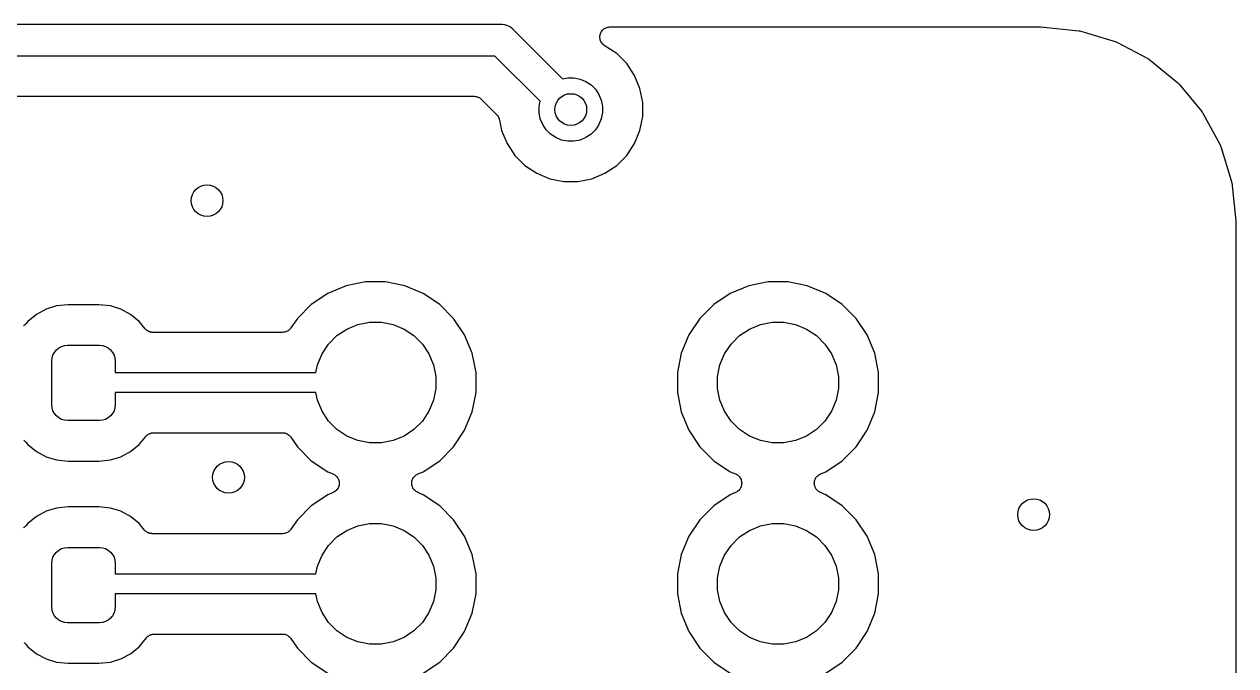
# Model space of a CAD drawing. Extents: x 103 to 213, y -152 to -90.
# Drawn here: x 197.65 to 212.94, y -98.42 to -90.32 of the extents above; entities that cross this region are included whole.
import ezdxf

# ---------------------------------------------------------------- set-up
doc = ezdxf.new("R2010")
doc.units = 0
doc.layers.add('BLACK', color=7, linetype='CONTINUOUS')

msp = doc.modelspace()

# ---------------------------------------------------------------- linework, layer by layer
at = {"layer": 'BLACK', "linetype": 'CONTINUOUS'}
for p, q in [((168.122, -90.325), (203.665, -90.325)), ((203.665, -90.325), (203.675, -90.324)), ((203.675, -90.324), (203.685, -90.325)), ((203.685, -90.325), (203.685, -90.325)), ((203.685, -90.325), (203.714, -90.3279)), ((203.714, -90.3279), (203.752, -90.3393)), ((203.752, -90.3393), (203.787, -90.3579)), ((203.787, -90.3579), (203.817, -90.3829)), ((205.007, -90.364), (205.019, -90.3604)), ((205.019, -90.3604), (205.031, -90.3592)), ((205.019, -90.3604), (205.019, -90.3604)), ((205.019, -90.3604), (205.019, -90.3604)), ((205.031, -90.3592), (205.044, -90.358)), ((205.044, -90.358), (210.466, -90.358)), ((210.466, -90.358), (210.468, -90.358)), ((210.468, -90.358), (210.474, -90.3586)), ((210.474, -90.3586), (210.479, -90.3586)), ((210.479, -90.3586), (210.961, -90.4059)), ((203.817, -90.3829), (203.823, -90.3905)), ((203.823, -90.3905), (204.446, -91.0129)), ((204.917, -90.4838), (204.918, -90.4718)), ((204.917, -90.4839), (204.917, -90.4838)), ((204.917, -90.4841), (204.917, -90.4839)), ((204.918, -90.4963), (204.917, -90.4841)), ((204.918, -90.4718), (204.919, -90.4595)), ((204.919, -90.5085), (204.918, -90.4963)), ((204.919, -90.4591), (204.923, -90.4477)), ((204.919, -90.4593), (204.919, -90.4591)), ((204.919, -90.4595), (204.919, -90.4593)), ((204.919, -90.5086), (204.919, -90.5085)), ((204.919, -90.5088), (204.919, -90.5086)), ((204.922, -90.5205), (204.919, -90.5088)), ((204.923, -90.4477), (204.926, -90.4358)), ((204.926, -90.4358), (204.927, -90.4356)), ((204.927, -90.4355), (204.932, -90.4249)), ((204.927, -90.4356), (204.927, -90.4355)), ((204.932, -90.4249), (204.938, -90.414)), ((204.938, -90.4137), (204.946, -90.4044)), ((204.938, -90.4139), (204.938, -90.4137)), ((204.938, -90.414), (204.938, -90.4139)), ((204.946, -90.4044), (204.954, -90.3949)), ((204.954, -90.3947), (204.964, -90.3871)), ((204.954, -90.3948), (204.954, -90.3947)), ((204.954, -90.3949), (204.954, -90.3948)), ((204.964, -90.3871), (204.973, -90.3792)), ((204.973, -90.3791), (204.974, -90.379)), ((204.973, -90.3792), (204.973, -90.3791)), ((204.974, -90.379), (204.984, -90.3734)), ((204.984, -90.3734), (204.995, -90.3676)), ((204.995, -90.3675), (205.007, -90.364)), ((204.995, -90.3676), (204.995, -90.3675)), ((204.995, -90.3675), (204.995, -90.3675)), ((210.961, -90.4059), (210.963, -90.4061)), ((210.963, -90.4061), (210.974, -90.4085)), ((210.974, -90.4085), (210.986, -90.4107)), ((210.986, -90.4107), (211.418, -90.5411)), ((204.926, -90.5323), (204.922, -90.5205)), ((204.926, -90.5324), (204.926, -90.5323)), ((204.926, -90.5326), (204.926, -90.5324)), ((204.931, -90.5435), (204.926, -90.5326)), ((204.937, -90.5543), (204.931, -90.5435)), ((204.937, -90.5544), (204.937, -90.5543)), ((204.937, -90.5545), (204.937, -90.5544)), ((204.945, -90.5639), (204.937, -90.5545)), ((204.953, -90.5736), (204.945, -90.5639)), ((204.953, -90.5737), (204.953, -90.5736)), ((204.953, -90.5739), (204.953, -90.5737)), ((204.962, -90.5815), (204.953, -90.5739)), ((204.972, -90.5896), (204.962, -90.5815)), ((204.972, -90.5898), (204.972, -90.5896)), ((204.973, -90.5906), (204.972, -90.5898)), ((204.972, -90.5898), (204.972, -90.5898)), ((204.972, -90.5898), (204.972, -90.5898)), ((205.129, -90.6947), (204.973, -90.5906)), ((211.418, -90.5411), (211.419, -90.5417)), ((211.419, -90.5417), (211.43, -90.5462)), ((211.43, -90.5462), (211.441, -90.5506)), ((211.441, -90.5506), (211.839, -90.7624)), ((203.592, -90.725), (168.595, -90.725)), ((204.163, -91.2957), (203.592, -90.725)), ((205.255, -90.8212), (205.129, -90.6947)), ((205.355, -90.9699), (205.255, -90.8212)), ((211.839, -90.7624), (211.84, -90.7632)), ((211.84, -90.7632), (211.85, -90.7697)), ((211.85, -90.7697), (211.86, -90.7761)), ((211.86, -90.7761), (212.209, -91.0613)), ((205.423, -91.1351), (205.355, -90.9699)), ((204.446, -91.0129), (204.511, -91)), ((204.511, -91), (204.589, -91)), ((204.589, -91), (204.667, -91.0154)), ((204.667, -91.0154), (204.739, -91.0455)), ((204.739, -91.0455), (204.805, -91.0893)), ((204.805, -91.0893), (204.861, -91.145)), ((212.209, -91.0613), (212.211, -91.0624)), ((212.211, -91.0624), (212.219, -91.0706)), ((212.219, -91.0706), (212.227, -91.0787)), ((212.227, -91.0787), (212.514, -91.4263)), ((172.934, -91.233), (203.329, -91.233)), ((203.329, -91.233), (203.33, -91.233)), ((203.33, -91.233), (203.33, -91.233)), ((203.33, -91.233), (203.33, -91.233)), ((203.33, -91.233), (203.331, -91.233)), ((203.331, -91.233), (203.343, -91.2343)), ((203.343, -91.2343), (203.354, -91.2355)), ((203.354, -91.2355), (203.355, -91.2357)), ((203.355, -91.2357), (203.356, -91.2358)), ((203.356, -91.2358), (203.367, -91.2393)), ((203.367, -91.2393), (203.378, -91.2428)), ((203.378, -91.2428), (203.379, -91.2431)), ((203.379, -91.2431), (203.379, -91.2433)), ((203.379, -91.2433), (203.389, -91.2489)), ((203.389, -91.2489), (203.4, -91.2545)), ((203.4, -91.2545), (203.4, -91.2549)), ((203.4, -91.2549), (203.401, -91.2552)), ((203.401, -91.2552), (203.41, -91.2627)), ((203.41, -91.2627), (203.419, -91.2702)), ((203.419, -91.2702), (203.616, -91.467)), ((204.861, -91.145), (204.904, -91.2105)), ((204.904, -91.2105), (204.935, -91.2833)), ((205.458, -91.3106), (205.423, -91.1351)), ((204.15, -91.3606), (204.163, -91.2957)), ((204.15, -91.4394), (204.15, -91.3606)), ((204.935, -91.2833), (204.95, -91.3606)), ((204.95, -91.3606), (204.95, -91.4394)), ((205.458, -91.4894), (205.458, -91.3106)), ((212.514, -91.4263), (212.515, -91.4277)), ((212.515, -91.4277), (212.522, -91.4374)), ((203.616, -91.467), (203.616, -91.4672)), ((203.616, -91.4672), (203.616, -91.4672)), ((203.616, -91.4672), (203.616, -91.4672)), ((203.616, -91.4672), (203.617, -91.4682)), ((203.617, -91.4682), (203.624, -91.4774)), ((203.624, -91.4774), (203.632, -91.4864)), ((203.632, -91.4864), (203.632, -91.487)), ((203.632, -91.487), (203.632, -91.4876)), ((203.632, -91.4876), (203.638, -91.498)), ((203.638, -91.498), (203.643, -91.5083)), ((203.643, -91.5083), (203.643, -91.509)), ((203.643, -91.509), (203.644, -91.5096)), ((203.644, -91.5096), (203.647, -91.5208)), ((203.647, -91.5208), (203.65, -91.532)), ((203.65, -91.532), (203.677, -91.6649)), ((204.165, -91.5167), (204.15, -91.4394)), ((204.196, -91.5895), (204.165, -91.5167)), ((204.935, -91.5167), (204.904, -91.5895)), ((204.95, -91.4394), (204.935, -91.5167)), ((205.423, -91.6649), (205.458, -91.4894)), ((212.522, -91.4374), (212.528, -91.4469)), ((212.528, -91.4469), (212.743, -91.8438)), ((203.677, -91.6649), (203.745, -91.8301)), ((204.239, -91.655), (204.196, -91.5895)), ((204.295, -91.7107), (204.239, -91.655)), ((204.361, -91.7545), (204.295, -91.7107)), ((204.805, -91.7107), (204.739, -91.7545)), ((204.861, -91.655), (204.805, -91.7107)), ((204.904, -91.5895), (204.861, -91.655)), ((205.355, -91.8301), (205.423, -91.6649)), ((203.745, -91.8301), (203.845, -91.9788)), ((204.433, -91.7846), (204.361, -91.7545)), ((204.511, -91.8), (204.433, -91.7846)), ((204.589, -91.8), (204.511, -91.8)), ((204.667, -91.7846), (204.589, -91.8)), ((204.739, -91.7545), (204.667, -91.7846)), ((205.255, -91.9788), (205.355, -91.8301)), ((212.743, -91.8438), (212.744, -91.8453)), ((212.744, -91.8453), (212.748, -91.8561)), ((212.748, -91.8561), (212.752, -91.8666)), ((212.752, -91.8666), (212.886, -92.2976)), ((203.845, -91.9788), (203.971, -92.1053)), ((205.129, -92.1053), (205.255, -91.9788)), ((203.971, -92.1053), (204.12, -92.2047)), ((204.98, -92.2047), (205.129, -92.1053)), ((204.12, -92.2047), (204.285, -92.2731)), ((204.285, -92.2731), (204.461, -92.308)), ((204.461, -92.308), (204.639, -92.308)), ((204.639, -92.308), (204.815, -92.2731)), ((204.815, -92.2731), (204.98, -92.2047)), ((212.886, -92.2976), (212.886, -92.2993)), ((212.886, -92.2993), (212.888, -92.3107)), ((212.888, -92.3107), (212.891, -92.3219)), ((212.891, -92.3219), (212.941, -92.8024)), ((212.941, -92.8024), (212.941, -92.8041)), ((212.941, -92.8041), (212.941, -92.8099)), ((212.941, -92.8099), (212.942, -92.8157)), ((212.942, -92.8157), (212.942, -149.966)), ((201.483, -93.7195), (201.275, -93.8585)), ((201.715, -93.6238), (201.483, -93.7195)), ((201.96, -93.575), (201.715, -93.6238)), ((202.21, -93.575), (201.96, -93.575)), ((202.455, -93.6238), (202.21, -93.575)), ((202.687, -93.7195), (202.455, -93.6238)), ((202.895, -93.8585), (202.687, -93.7195)), ((206.563, -93.7195), (206.355, -93.8585)), ((206.795, -93.6238), (206.563, -93.7195)), ((207.04, -93.575), (206.795, -93.6238)), ((207.29, -93.575), (207.04, -93.575)), ((207.535, -93.6238), (207.29, -93.575)), ((207.767, -93.7195), (207.535, -93.6238)), ((207.975, -93.8585), (207.767, -93.7195)), ((198.061, -93.8782), (197.928, -93.9186)), ((198.206, -93.8639), (198.061, -93.8782)), ((198.594, -93.8639), (198.206, -93.8639)), ((198.739, -93.8782), (198.594, -93.8639)), ((198.872, -93.9186), (198.739, -93.8782)), ((201.275, -93.8585), (201.099, -94.0354)), ((203.071, -94.0354), (202.895, -93.8585)), ((206.355, -93.8585), (206.179, -94.0354)), ((208.151, -94.0354), (207.975, -93.8585)), ((197.805, -93.9843), (197.698, -94.0726)), ((197.928, -93.9186), (197.805, -93.9843)), ((198.995, -93.9843), (198.872, -93.9186)), ((199.102, -94.0726), (198.995, -93.9843)), ((197.654, -94.1211), (197.644, -94.1276)), ((197.655, -94.1208), (197.654, -94.1211)), ((197.663, -94.1122), (197.655, -94.1206)), ((197.655, -94.1206), (197.655, -94.1208)), ((197.672, -94.1038), (197.663, -94.1122)), ((197.673, -94.1032), (197.672, -94.1038)), ((197.698, -94.0726), (197.673, -94.1024)), ((197.673, -94.1024), (197.673, -94.1032)), ((197.673, -94.1032), (197.673, -94.1032)), ((197.673, -94.1032), (197.673, -94.1032)), ((199.179, -94.1656), (199.102, -94.0726)), ((199.183, -94.1695), (199.179, -94.1656)), ((199.186, -94.1739), (199.183, -94.1695)), ((199.191, -94.1783), (199.186, -94.1739)), ((199.196, -94.1831), (199.191, -94.1783)), ((199.201, -94.1862), (199.196, -94.1831)), ((199.205, -94.1898), (199.201, -94.1862)), ((200.992, -94.1833), (200.983, -94.1908)), ((201.001, -94.176), (200.992, -94.1833)), ((201.002, -94.1755), (201.001, -94.176)), ((201.01, -94.1661), (201.002, -94.1751)), ((201.002, -94.1751), (201.002, -94.1755)), ((201.017, -94.157), (201.01, -94.1661)), ((201.018, -94.156), (201.017, -94.157)), ((201.099, -94.0354), (201.018, -94.1556)), ((201.018, -94.1556), (201.018, -94.156)), ((201.018, -94.156), (201.018, -94.156)), ((201.018, -94.156), (201.018, -94.156)), ((201.599, -94.2531), (201.724, -94.1697)), ((201.724, -94.1697), (201.863, -94.1123)), ((201.863, -94.1123), (202.01, -94.083)), ((202.01, -94.083), (202.16, -94.083)), ((202.16, -94.083), (202.307, -94.1123)), ((202.307, -94.1123), (202.446, -94.1697)), ((202.446, -94.1697), (202.571, -94.2531)), ((203.21, -94.2434), (203.071, -94.0354)), ((206.179, -94.0354), (206.04, -94.2434)), ((206.679, -94.2531), (206.804, -94.1697)), ((206.804, -94.1697), (206.943, -94.1123)), ((206.943, -94.1123), (207.09, -94.083)), ((207.09, -94.083), (207.24, -94.083)), ((207.24, -94.083), (207.387, -94.1123)), ((207.387, -94.1123), (207.526, -94.1697)), ((207.526, -94.1697), (207.651, -94.2531)), ((208.29, -94.2434), (208.151, -94.0354)), ((199.211, -94.1931), (199.205, -94.1898)), ((199.217, -94.1969), (199.211, -94.1931)), ((199.222, -94.199), (199.217, -94.1969)), ((199.227, -94.2017), (199.222, -94.199)), ((199.233, -94.2038), (199.227, -94.2017)), ((199.24, -94.2064), (199.233, -94.2038)), ((199.245, -94.2075), (199.24, -94.2064)), ((199.25, -94.2092), (199.245, -94.2075)), ((199.257, -94.21), (199.25, -94.2092)), ((199.264, -94.2113), (199.257, -94.21)), ((199.269, -94.2114), (199.264, -94.2113)), ((199.275, -94.212), (199.269, -94.2114)), ((199.277, -94.212), (199.275, -94.212)), ((200.913, -94.212), (199.277, -94.212)), ((200.924, -94.2108), (200.913, -94.212)), ((200.936, -94.2098), (200.924, -94.2108)), ((200.937, -94.2096), (200.936, -94.2098)), ((200.949, -94.2062), (200.937, -94.2096)), ((200.937, -94.2096), (200.937, -94.2096)), ((200.96, -94.2029), (200.949, -94.2062)), ((200.961, -94.2024), (200.96, -94.2026)), ((200.96, -94.2026), (200.96, -94.2029)), ((200.971, -94.1969), (200.961, -94.2024)), ((200.982, -94.1915), (200.971, -94.1969)), ((200.983, -94.1908), (200.982, -94.1911)), ((200.982, -94.1911), (200.982, -94.1915)), ((201.493, -94.3593), (201.599, -94.2531)), ((202.571, -94.2531), (202.677, -94.3593)), ((203.306, -94.4746), (203.21, -94.2434)), ((206.04, -94.2434), (205.944, -94.4746)), ((206.573, -94.3593), (206.679, -94.2531)), ((207.651, -94.2531), (207.757, -94.3593)), ((208.386, -94.4746), (208.29, -94.2434)), ((198.015, -94.4985), (198.034, -94.4639)), ((198.034, -94.4639), (198.059, -94.4336)), ((198.059, -94.4336), (198.089, -94.4087)), ((198.089, -94.4087), (198.123, -94.3902)), ((198.123, -94.3902), (198.161, -94.3788)), ((198.161, -94.3788), (198.2, -94.375)), ((198.2, -94.375), (198.6, -94.375)), ((198.6, -94.375), (198.639, -94.3788)), ((198.639, -94.3788), (198.677, -94.3902)), ((198.677, -94.3902), (198.711, -94.4087)), ((198.711, -94.4087), (198.741, -94.4336)), ((198.741, -94.4336), (198.766, -94.4639)), ((198.766, -94.4639), (198.785, -94.4985)), ((201.352, -94.6227), (201.41, -94.4841)), ((201.41, -94.4841), (201.493, -94.3593)), ((202.677, -94.3593), (202.76, -94.4841)), ((202.76, -94.4841), (202.818, -94.6227)), ((203.355, -94.7199), (203.306, -94.4746)), ((205.944, -94.4746), (205.895, -94.7199)), ((206.432, -94.6227), (206.49, -94.4841)), ((206.49, -94.4841), (206.573, -94.3593)), ((207.757, -94.3593), (207.84, -94.4841)), ((207.84, -94.4841), (207.898, -94.6227)), ((208.435, -94.7199), (208.386, -94.4746)), ((198, -94.575), (198.004, -94.536)), ((198, -95.125), (198, -94.575)), ((198.004, -94.536), (198.015, -94.4985)), ((198.785, -94.4985), (198.796, -94.536)), ((198.796, -94.536), (198.8, -94.575)), ((198.8, -94.575), (198.8, -94.72)), ((201.333, -94.72), (201.352, -94.6227)), ((202.818, -94.6227), (202.847, -94.7699)), ((206.403, -94.7699), (206.432, -94.6227)), ((207.898, -94.6227), (207.927, -94.7699)), ((198.8, -94.72), (201.333, -94.72)), ((202.847, -94.7699), (202.847, -94.92)), ((203.355, -94.9701), (203.355, -94.7199)), ((205.895, -94.7199), (205.895, -94.9701)), ((206.403, -94.92), (206.403, -94.7699)), ((207.927, -94.7699), (207.927, -94.92)), ((208.435, -94.9701), (208.435, -94.7199)), ((202.847, -94.92), (202.818, -95.0673)), ((206.432, -95.0673), (206.403, -94.92)), ((207.927, -94.92), (207.898, -95.0673)), ((201.333, -94.97), (198.8, -94.97)), ((198.8, -94.97), (198.8, -95.125)), ((201.352, -95.0673), (201.333, -94.97)), ((201.41, -95.2059), (201.352, -95.0673)), ((202.818, -95.0673), (202.76, -95.2059)), ((203.306, -95.2154), (203.355, -94.9701)), ((205.895, -94.9701), (205.944, -95.2154)), ((206.49, -95.2059), (206.432, -95.0673)), ((207.898, -95.0673), (207.84, -95.2059)), ((208.386, -95.2154), (208.435, -94.9701)), ((198.004, -95.164), (198, -95.125)), ((198.015, -95.2015), (198.004, -95.164)), ((198.034, -95.2361), (198.015, -95.2015)), ((198.059, -95.2664), (198.034, -95.2361)), ((198.766, -95.2361), (198.741, -95.2664)), ((198.785, -95.2015), (198.766, -95.2361)), ((198.796, -95.164), (198.785, -95.2015)), ((198.8, -95.125), (198.796, -95.164)), ((201.493, -95.3307), (201.41, -95.2059)), ((202.76, -95.2059), (202.677, -95.3307)), ((203.21, -95.4466), (203.306, -95.2154)), ((205.944, -95.2154), (206.04, -95.4466)), ((206.573, -95.3307), (206.49, -95.2059)), ((207.84, -95.2059), (207.757, -95.3307)), ((208.29, -95.4466), (208.386, -95.2154)), ((198.089, -95.2913), (198.059, -95.2664)), ((198.123, -95.3098), (198.089, -95.2913)), ((198.161, -95.3212), (198.123, -95.3098)), ((198.2, -95.325), (198.161, -95.3212)), ((198.6, -95.325), (198.2, -95.325)), ((198.639, -95.3212), (198.6, -95.325)), ((198.677, -95.3098), (198.639, -95.3212)), ((198.711, -95.2913), (198.677, -95.3098)), ((198.741, -95.2664), (198.711, -95.2913)), ((201.599, -95.4369), (201.493, -95.3307)), ((202.677, -95.3307), (202.571, -95.4369)), ((206.679, -95.4369), (206.573, -95.3307)), ((207.757, -95.3307), (207.651, -95.4369)), ((199.102, -95.6274), (199.187, -95.5244)), ((199.187, -95.5244), (199.188, -95.5231)), ((199.188, -95.5231), (199.192, -95.5192)), ((199.192, -95.5192), (199.196, -95.5149)), ((199.196, -95.5149), (199.201, -95.5106)), ((199.201, -95.5106), (199.206, -95.5058)), ((199.206, -95.5058), (199.21, -95.5027)), ((199.21, -95.5027), (199.215, -95.4992)), ((199.215, -95.4992), (199.221, -95.496)), ((199.221, -95.496), (199.227, -95.4923)), ((199.227, -95.4923), (199.232, -95.4902)), ((199.232, -95.4902), (199.237, -95.4876)), ((199.237, -95.4876), (199.243, -95.4856)), ((199.243, -95.4856), (199.25, -95.4831)), ((199.25, -95.4831), (199.255, -95.482)), ((199.255, -95.482), (199.26, -95.4804)), ((199.26, -95.4804), (199.267, -95.4797)), ((199.267, -95.4797), (199.274, -95.4785)), ((199.274, -95.4785), (199.279, -95.4785)), ((199.279, -95.4785), (199.285, -95.478)), ((199.285, -95.478), (200.913, -95.478)), ((200.913, -95.478), (200.913, -95.478)), ((200.913, -95.478), (200.913, -95.478)), ((200.913, -95.478), (200.913, -95.478)), ((200.913, -95.478), (200.914, -95.478)), ((200.914, -95.478), (200.926, -95.4793)), ((200.926, -95.4793), (200.938, -95.4805)), ((200.938, -95.4805), (200.938, -95.4807)), ((200.938, -95.4807), (200.939, -95.4808)), ((200.939, -95.4808), (200.95, -95.4843)), ((200.95, -95.4843), (200.962, -95.4878)), ((200.962, -95.4878), (200.962, -95.4881)), ((200.962, -95.4881), (200.963, -95.4883)), ((200.963, -95.4883), (200.973, -95.494)), ((200.973, -95.494), (200.983, -95.4995)), ((200.983, -95.4995), (200.984, -95.4999)), ((200.984, -95.4999), (200.984, -95.5002)), ((200.984, -95.5002), (200.993, -95.5078)), ((200.993, -95.5078), (201.003, -95.5153)), ((201.003, -95.5153), (201.003, -95.5157)), ((201.003, -95.5157), (201.003, -95.5161)), ((201.003, -95.5161), (201.011, -95.5253)), ((201.011, -95.5253), (201.018, -95.5344)), ((201.018, -95.5344), (201.099, -95.6546)), ((201.724, -95.5203), (201.599, -95.4369)), ((201.863, -95.5777), (201.724, -95.5203)), ((202.446, -95.5203), (202.307, -95.5777)), ((202.571, -95.4369), (202.446, -95.5203)), ((203.071, -95.6546), (203.21, -95.4466)), ((206.04, -95.4466), (206.179, -95.6546)), ((206.804, -95.5203), (206.679, -95.4369)), ((206.943, -95.5777), (206.804, -95.5203)), ((207.526, -95.5203), (207.387, -95.5777)), ((207.651, -95.4369), (207.526, -95.5203)), ((208.151, -95.6546), (208.29, -95.4466)), ((197.646, -95.5734), (197.656, -95.58)), ((197.656, -95.58), (197.656, -95.5803)), ((197.656, -95.5803), (197.656, -95.5805)), ((197.656, -95.5805), (197.665, -95.5891)), ((197.665, -95.5891), (197.673, -95.5976)), ((197.673, -95.5976), (197.698, -95.6274)), ((197.698, -95.6274), (197.805, -95.7157)), ((198.995, -95.7157), (199.102, -95.6274)), ((201.099, -95.6546), (201.275, -95.8315)), ((202.01, -95.607), (201.863, -95.5777)), ((202.16, -95.607), (202.01, -95.607)), ((202.307, -95.5777), (202.16, -95.607)), ((202.895, -95.8315), (203.071, -95.6546)), ((206.179, -95.6546), (206.355, -95.8315)), ((207.09, -95.607), (206.943, -95.5777)), ((207.24, -95.607), (207.09, -95.607)), ((207.387, -95.5777), (207.24, -95.607)), ((207.975, -95.8315), (208.151, -95.6546)), ((197.805, -95.7157), (197.928, -95.7814)), ((197.928, -95.7814), (198.061, -95.8218)), ((198.061, -95.8218), (198.206, -95.8361)), ((198.206, -95.8361), (198.594, -95.8361)), ((198.594, -95.8361), (198.739, -95.8218)), ((198.739, -95.8218), (198.872, -95.7814)), ((198.872, -95.7814), (198.995, -95.7157)), ((201.275, -95.8315), (201.483, -95.9705)), ((202.687, -95.9705), (202.895, -95.8315)), ((206.355, -95.8315), (206.563, -95.9705)), ((207.767, -95.9705), (207.975, -95.8315)), ((201.483, -95.9705), (201.549, -95.9977)), ((201.549, -95.9977), (201.55, -95.9982)), ((201.55, -95.9982), (201.55, -95.9982)), ((201.55, -95.9982), (201.55, -95.9982)), ((201.55, -95.9982), (201.551, -95.9984)), ((201.551, -95.9984), (201.562, -96.0043)), ((201.562, -96.0043), (201.572, -96.0101)), ((201.572, -96.0101), (201.572, -96.0102)), ((201.572, -96.0102), (201.572, -96.0103)), ((201.572, -96.0103), (201.582, -96.0181)), ((201.582, -96.0181), (201.591, -96.026)), ((202.58, -96.0247), (202.59, -96.0171)), ((202.59, -96.0171), (202.599, -96.0093)), ((202.599, -96.0091), (202.61, -96.0034)), ((202.599, -96.0092), (202.599, -96.0091)), ((202.599, -96.0093), (202.599, -96.0092)), ((202.61, -96.0034), (202.621, -95.9977)), ((202.621, -95.9977), (202.687, -95.9705)), ((206.563, -95.9705), (206.629, -95.9977)), ((206.629, -95.9977), (206.63, -95.9982)), ((206.63, -95.9982), (206.63, -95.9982)), ((206.63, -95.9982), (206.63, -95.9982)), ((206.63, -95.9982), (206.631, -95.9984)), ((206.631, -95.9984), (206.642, -96.0043)), ((206.642, -96.0043), (206.652, -96.0101)), ((206.652, -96.0101), (206.652, -96.0102)), ((206.652, -96.0102), (206.652, -96.0103)), ((206.652, -96.0103), (206.662, -96.0181)), ((206.662, -96.0181), (206.671, -96.026)), ((207.66, -96.0247), (207.67, -96.0171)), ((207.67, -96.0171), (207.679, -96.0093)), ((207.679, -96.0091), (207.69, -96.0034)), ((207.679, -96.0092), (207.679, -96.0091)), ((207.679, -96.0093), (207.679, -96.0092)), ((207.69, -96.0034), (207.701, -95.9977)), ((207.701, -95.9977), (207.767, -95.9705)), ((201.591, -96.026), (201.591, -96.0262)), ((201.591, -96.0262), (201.591, -96.0263)), ((201.591, -96.0263), (201.599, -96.0357)), ((201.599, -96.0357), (201.607, -96.0453)), ((201.607, -96.0453), (201.607, -96.0455)), ((201.607, -96.0455), (201.607, -96.0456)), ((201.607, -96.0456), (201.613, -96.0564)), ((201.618, -96.1644), (201.612, -96.175)), ((201.613, -96.0564), (201.618, -96.0672)), ((201.618, -96.0672), (201.618, -96.0674)), ((201.618, -96.0674), (201.618, -96.0676)), ((201.618, -96.0676), (201.622, -96.0794)), ((201.621, -96.1522), (201.618, -96.164)), ((201.618, -96.164), (201.618, -96.1642)), ((201.618, -96.1642), (201.618, -96.1644)), ((201.625, -96.1408), (201.621, -96.1522)), ((201.622, -96.0794), (201.625, -96.091)), ((201.625, -96.091), (201.625, -96.0912)), ((201.625, -96.0912), (201.625, -96.0914)), ((201.625, -96.0914), (201.626, -96.1037)), ((201.626, -96.1282), (201.625, -96.1403)), ((201.625, -96.1403), (201.625, -96.1405)), ((201.625, -96.1405), (201.625, -96.1408)), ((201.626, -96.1037), (201.628, -96.1157)), ((201.628, -96.1161), (201.626, -96.1282)), ((201.628, -96.1157), (201.627, -96.1159)), ((201.627, -96.1159), (201.628, -96.1161)), ((202.542, -96.1139), (202.544, -96.1018)), ((202.543, -96.1141), (202.542, -96.1139)), ((202.542, -96.1143), (202.543, -96.1141)), ((202.544, -96.1264), (202.542, -96.1143)), ((202.544, -96.1018), (202.545, -96.0897)), ((202.545, -96.1386), (202.544, -96.1264)), ((202.545, -96.0892), (202.549, -96.0776)), ((202.545, -96.0895), (202.545, -96.0892)), ((202.545, -96.0897), (202.545, -96.0895)), ((202.545, -96.1388), (202.545, -96.1386)), ((202.545, -96.139), (202.545, -96.1388)), ((202.548, -96.1506), (202.545, -96.139)), ((202.552, -96.1624), (202.548, -96.1506)), ((202.549, -96.0776), (202.552, -96.066)), ((202.552, -96.0656), (202.558, -96.0548)), ((202.552, -96.0658), (202.552, -96.0656)), ((202.552, -96.066), (202.552, -96.0658)), ((202.552, -96.1626), (202.552, -96.1624)), ((202.552, -96.1628), (202.552, -96.1626)), ((202.557, -96.1735), (202.552, -96.1628)), ((202.563, -96.1844), (202.557, -96.1735)), ((202.558, -96.0548), (202.564, -96.0442)), ((202.564, -96.0438), (202.572, -96.0343)), ((202.564, -96.044), (202.564, -96.0438)), ((202.564, -96.0442), (202.564, -96.044)), ((202.572, -96.0343), (202.58, -96.025)), ((202.58, -96.0249), (202.58, -96.0247)), ((202.58, -96.025), (202.58, -96.0249)), ((206.671, -96.026), (206.671, -96.0262)), ((206.671, -96.0262), (206.671, -96.0263)), ((206.671, -96.0263), (206.679, -96.0357)), ((206.679, -96.0357), (206.687, -96.0453)), ((206.687, -96.0453), (206.687, -96.0455)), ((206.687, -96.0455), (206.687, -96.0456)), ((206.687, -96.0456), (206.693, -96.0564)), ((206.698, -96.1644), (206.692, -96.175)), ((206.693, -96.0564), (206.698, -96.0672)), ((206.698, -96.0672), (206.698, -96.0674)), ((206.698, -96.0674), (206.698, -96.0676)), ((206.698, -96.0676), (206.702, -96.0794)), ((206.701, -96.1522), (206.698, -96.164)), ((206.698, -96.164), (206.698, -96.1642)), ((206.698, -96.1642), (206.698, -96.1644)), ((206.705, -96.1408), (206.701, -96.1522)), ((206.702, -96.0794), (206.705, -96.091)), ((206.705, -96.091), (206.705, -96.0912)), ((206.705, -96.0912), (206.705, -96.0914)), ((206.705, -96.0914), (206.706, -96.1037)), ((206.706, -96.1282), (206.705, -96.1403)), ((206.705, -96.1403), (206.705, -96.1405)), ((206.705, -96.1405), (206.705, -96.1408)), ((206.706, -96.1037), (206.708, -96.1157)), ((206.708, -96.1161), (206.706, -96.1282)), ((206.708, -96.1157), (206.707, -96.1159)), ((206.707, -96.1159), (206.708, -96.1161)), ((207.622, -96.1139), (207.624, -96.1018)), ((207.623, -96.1141), (207.622, -96.1139)), ((207.622, -96.1143), (207.623, -96.1141)), ((207.624, -96.1264), (207.622, -96.1143)), ((207.624, -96.1018), (207.625, -96.0897)), ((207.625, -96.1386), (207.624, -96.1264)), ((207.625, -96.0892), (207.629, -96.0776)), ((207.625, -96.0895), (207.625, -96.0892)), ((207.625, -96.0897), (207.625, -96.0895)), ((207.625, -96.1388), (207.625, -96.1386)), ((207.625, -96.139), (207.625, -96.1388)), ((207.628, -96.1506), (207.625, -96.139)), ((207.632, -96.1624), (207.628, -96.1506)), ((207.629, -96.0776), (207.632, -96.066)), ((207.632, -96.0656), (207.638, -96.0548)), ((207.632, -96.0658), (207.632, -96.0656)), ((207.632, -96.066), (207.632, -96.0658)), ((207.632, -96.1626), (207.632, -96.1624)), ((207.632, -96.1628), (207.632, -96.1626)), ((207.637, -96.1735), (207.632, -96.1628)), ((207.643, -96.1844), (207.637, -96.1735)), ((207.638, -96.0548), (207.644, -96.0442)), ((207.644, -96.0438), (207.652, -96.0343)), ((207.644, -96.044), (207.644, -96.0438)), ((207.644, -96.0442), (207.644, -96.044)), ((207.652, -96.0343), (207.66, -96.025)), ((207.66, -96.0249), (207.66, -96.0247)), ((207.66, -96.025), (207.66, -96.0249)), ((201.483, -96.2595), (201.275, -96.3985)), ((201.549, -96.2323), (201.483, -96.2595)), ((201.56, -96.2265), (201.549, -96.2323)), ((201.571, -96.2209), (201.56, -96.2265)), ((201.58, -96.2129), (201.571, -96.2207)), ((201.571, -96.2207), (201.571, -96.2208)), ((201.571, -96.2208), (201.571, -96.2209)), ((201.59, -96.2053), (201.58, -96.2129)), ((201.598, -96.1954), (201.59, -96.205)), ((201.59, -96.205), (201.59, -96.2051)), ((201.59, -96.2051), (201.59, -96.2053)), ((201.606, -96.1862), (201.598, -96.1954)), ((201.612, -96.175), (201.606, -96.1858)), ((201.606, -96.1858), (201.606, -96.186)), ((201.606, -96.186), (201.606, -96.1862)), ((202.563, -96.1845), (202.563, -96.1844)), ((202.563, -96.1847), (202.563, -96.1845)), ((202.571, -96.1941), (202.563, -96.1847)), ((202.579, -96.2037), (202.571, -96.1941)), ((202.579, -96.2038), (202.579, -96.2037)), ((202.579, -96.204), (202.579, -96.2038)), ((202.588, -96.2118), (202.579, -96.204)), ((202.598, -96.2197), (202.588, -96.2118)), ((202.598, -96.2198), (202.598, -96.2197)), ((202.598, -96.2199), (202.598, -96.2198)), ((202.608, -96.2257), (202.598, -96.2199)), ((202.619, -96.2316), (202.608, -96.2257)), ((202.62, -96.2318), (202.619, -96.2316)), ((202.621, -96.2323), (202.62, -96.2318)), ((202.62, -96.2318), (202.62, -96.2318)), ((202.62, -96.2318), (202.62, -96.2318)), ((202.687, -96.2595), (202.621, -96.2323)), ((202.895, -96.3985), (202.687, -96.2595)), ((206.563, -96.2595), (206.355, -96.3985)), ((206.629, -96.2323), (206.563, -96.2595)), ((206.64, -96.2265), (206.629, -96.2323)), ((206.651, -96.2209), (206.64, -96.2265)), ((206.66, -96.2129), (206.651, -96.2207)), ((206.651, -96.2207), (206.651, -96.2208)), ((206.651, -96.2208), (206.651, -96.2209)), ((206.67, -96.2053), (206.66, -96.2129)), ((206.678, -96.1954), (206.67, -96.205)), ((206.67, -96.205), (206.67, -96.2051)), ((206.67, -96.2051), (206.67, -96.2053)), ((206.686, -96.1862), (206.678, -96.1954)), ((206.692, -96.175), (206.686, -96.1858)), ((206.686, -96.1858), (206.686, -96.186)), ((206.686, -96.186), (206.686, -96.1862)), ((207.643, -96.1845), (207.643, -96.1844)), ((207.643, -96.1847), (207.643, -96.1845)), ((207.651, -96.1941), (207.643, -96.1847)), ((207.659, -96.2037), (207.651, -96.1941)), ((207.659, -96.2038), (207.659, -96.2037)), ((207.659, -96.204), (207.659, -96.2038)), ((207.668, -96.2118), (207.659, -96.204)), ((207.678, -96.2197), (207.668, -96.2118)), ((207.678, -96.2198), (207.678, -96.2197)), ((207.678, -96.2199), (207.678, -96.2198)), ((207.688, -96.2257), (207.678, -96.2199)), ((207.699, -96.2316), (207.688, -96.2257)), ((207.7, -96.2318), (207.699, -96.2316)), ((207.701, -96.2323), (207.7, -96.2318)), ((207.7, -96.2318), (207.7, -96.2318)), ((207.7, -96.2318), (207.7, -96.2318)), ((207.767, -96.2595), (207.701, -96.2323)), ((207.975, -96.3985), (207.767, -96.2595)), ((197.928, -96.4686), (197.805, -96.5343)), ((198.061, -96.4282), (197.928, -96.4686)), ((198.206, -96.4139), (198.061, -96.4282)), ((198.594, -96.4139), (198.206, -96.4139)), ((198.739, -96.4282), (198.594, -96.4139)), ((198.872, -96.4686), (198.739, -96.4282)), ((198.995, -96.5343), (198.872, -96.4686)), ((201.275, -96.3985), (201.099, -96.5754)), ((203.071, -96.5754), (202.895, -96.3985)), ((206.355, -96.3985), (206.179, -96.5754)), ((208.151, -96.5754), (207.975, -96.3985)), ((197.698, -96.6226), (197.673, -96.6524)), ((197.805, -96.5343), (197.698, -96.6226)), ((199.102, -96.6226), (198.995, -96.5343)), ((199.17, -96.7056), (199.102, -96.6226)), ((201.099, -96.5754), (201.018, -96.6956)), ((201.863, -96.6523), (202.01, -96.623)), ((202.01, -96.623), (202.16, -96.623)), ((202.16, -96.623), (202.307, -96.6523)), ((203.21, -96.7834), (203.071, -96.5754)), ((206.179, -96.5754), (206.04, -96.7834)), ((206.943, -96.6523), (207.09, -96.623)), ((207.09, -96.623), (207.24, -96.623)), ((207.24, -96.623), (207.387, -96.6523)), ((208.29, -96.7834), (208.151, -96.5754)), ((197.654, -96.6711), (197.644, -96.6776)), ((197.655, -96.6708), (197.654, -96.6711)), ((197.663, -96.6622), (197.655, -96.6706)), ((197.655, -96.6706), (197.655, -96.6708)), ((197.672, -96.6538), (197.663, -96.6622)), ((197.673, -96.6532), (197.672, -96.6538)), ((197.673, -96.6524), (197.673, -96.6532)), ((197.673, -96.6532), (197.673, -96.6532)), ((197.673, -96.6532), (197.673, -96.6532)), ((199.174, -96.7095), (199.17, -96.7056)), ((199.178, -96.7139), (199.174, -96.7095)), ((199.183, -96.7183), (199.178, -96.7139)), ((199.188, -96.7231), (199.183, -96.7183)), ((199.193, -96.7262), (199.188, -96.7231)), ((199.197, -96.7298), (199.193, -96.7262)), ((199.203, -96.7331), (199.197, -96.7298)), ((199.209, -96.7369), (199.203, -96.7331)), ((199.214, -96.739), (199.209, -96.7369)), ((199.219, -96.7417), (199.214, -96.739)), ((199.225, -96.7438), (199.219, -96.7417)), ((199.231, -96.7464), (199.225, -96.7438)), ((199.237, -96.7475), (199.231, -96.7464)), ((199.242, -96.7492), (199.237, -96.7475)), ((199.249, -96.75), (199.242, -96.7492)), ((199.256, -96.7513), (199.249, -96.75)), ((199.261, -96.7514), (199.256, -96.7513)), ((199.267, -96.752), (199.261, -96.7514)), ((199.269, -96.752), (199.267, -96.752)), ((200.913, -96.752), (199.269, -96.752)), ((200.924, -96.7508), (200.913, -96.752)), ((200.936, -96.7498), (200.924, -96.7508)), ((200.937, -96.7496), (200.936, -96.7498)), ((200.949, -96.7462), (200.937, -96.7496)), ((200.937, -96.7496), (200.937, -96.7496)), ((200.96, -96.7429), (200.949, -96.7462)), ((200.961, -96.7424), (200.96, -96.7426)), ((200.96, -96.7426), (200.96, -96.7429)), ((200.971, -96.7369), (200.961, -96.7424)), ((200.982, -96.7315), (200.971, -96.7369)), ((200.983, -96.7308), (200.982, -96.7311)), ((200.982, -96.7311), (200.982, -96.7315)), ((200.992, -96.7233), (200.983, -96.7308)), ((201.001, -96.716), (200.992, -96.7233)), ((201.002, -96.7155), (201.001, -96.716)), ((201.01, -96.7061), (201.002, -96.7151)), ((201.002, -96.7151), (201.002, -96.7155)), ((201.017, -96.697), (201.01, -96.7061)), ((201.018, -96.696), (201.017, -96.697)), ((201.018, -96.6956), (201.018, -96.696)), ((201.018, -96.696), (201.018, -96.696)), ((201.018, -96.696), (201.018, -96.696)), ((201.599, -96.7931), (201.724, -96.7097)), ((201.724, -96.7097), (201.863, -96.6523)), ((202.307, -96.6523), (202.446, -96.7097)), ((202.446, -96.7097), (202.571, -96.7931)), ((203.306, -97.0146), (203.21, -96.7834)), ((206.04, -96.7834), (205.944, -97.0146)), ((206.679, -96.7931), (206.804, -96.7097)), ((206.804, -96.7097), (206.943, -96.6523)), ((207.387, -96.6523), (207.526, -96.7097)), ((207.526, -96.7097), (207.651, -96.7931)), ((208.386, -97.0146), (208.29, -96.7834)), ((198.123, -96.9402), (198.161, -96.9288)), ((198.161, -96.9288), (198.2, -96.925)), ((198.2, -96.925), (198.6, -96.925)), ((198.6, -96.925), (198.639, -96.9288)), ((198.639, -96.9288), (198.677, -96.9402)), ((201.41, -97.0241), (201.493, -96.8993)), ((201.493, -96.8993), (201.599, -96.7931)), ((202.571, -96.7931), (202.677, -96.8993)), ((202.677, -96.8993), (202.76, -97.0241)), ((206.49, -97.0241), (206.573, -96.8993)), ((206.573, -96.8993), (206.679, -96.7931)), ((207.651, -96.7931), (207.757, -96.8993)), ((207.757, -96.8993), (207.84, -97.0241)), ((198, -97.125), (198.004, -97.086)), ((198.004, -97.086), (198.015, -97.0485)), ((198.015, -97.0485), (198.034, -97.0139)), ((198.034, -97.0139), (198.059, -96.9836)), ((198.059, -96.9836), (198.089, -96.9587)), ((198.089, -96.9587), (198.123, -96.9402)), ((198.677, -96.9402), (198.711, -96.9587)), ((198.711, -96.9587), (198.741, -96.9836)), ((198.741, -96.9836), (198.766, -97.0139)), ((198.766, -97.0139), (198.785, -97.0485)), ((198.785, -97.0485), (198.796, -97.086)), ((198.796, -97.086), (198.8, -97.125)), ((201.352, -97.1627), (201.41, -97.0241)), ((202.76, -97.0241), (202.818, -97.1627)), ((203.355, -97.2599), (203.306, -97.0146)), ((205.944, -97.0146), (205.895, -97.2599)), ((206.432, -97.1627), (206.49, -97.0241)), ((207.84, -97.0241), (207.898, -97.1627)), ((208.435, -97.2599), (208.386, -97.0146)), ((198, -97.675), (198, -97.125)), ((198.8, -97.125), (198.8, -97.26)), ((201.333, -97.26), (201.352, -97.1627)), ((202.818, -97.1627), (202.847, -97.31)), ((206.403, -97.31), (206.432, -97.1627)), ((207.898, -97.1627), (207.927, -97.31)), ((198.8, -97.26), (201.333, -97.26)), ((202.847, -97.31), (202.847, -97.46)), ((203.355, -97.5101), (203.355, -97.2599)), ((205.895, -97.2599), (205.895, -97.5101)), ((206.403, -97.46), (206.403, -97.31)), ((207.927, -97.31), (207.927, -97.46)), ((208.435, -97.5101), (208.435, -97.2599)), ((201.333, -97.51), (198.8, -97.51)), ((198.8, -97.51), (198.8, -97.675)), ((201.352, -97.6073), (201.333, -97.51)), ((202.847, -97.46), (202.818, -97.6073)), ((203.306, -97.7554), (203.355, -97.5101)), ((205.895, -97.5101), (205.944, -97.7554)), ((206.432, -97.6073), (206.403, -97.46)), ((207.927, -97.46), (207.898, -97.6073)), ((208.386, -97.7554), (208.435, -97.5101)), ((198.004, -97.714), (198, -97.675)), ((198.8, -97.675), (198.796, -97.714)), ((201.41, -97.7459), (201.352, -97.6073)), ((202.818, -97.6073), (202.76, -97.7459)), ((206.49, -97.7459), (206.432, -97.6073)), ((207.898, -97.6073), (207.84, -97.7459)), ((198.015, -97.7515), (198.004, -97.714)), ((198.034, -97.7861), (198.015, -97.7515)), ((198.059, -97.8164), (198.034, -97.7861)), ((198.089, -97.8413), (198.059, -97.8164)), ((198.123, -97.8598), (198.089, -97.8413)), ((198.711, -97.8413), (198.677, -97.8598)), ((198.741, -97.8164), (198.711, -97.8413)), ((198.766, -97.7861), (198.741, -97.8164)), ((198.785, -97.7515), (198.766, -97.7861)), ((198.796, -97.714), (198.785, -97.7515)), ((201.493, -97.8707), (201.41, -97.7459)), ((202.76, -97.7459), (202.677, -97.8707)), ((203.21, -97.9866), (203.306, -97.7554)), ((205.944, -97.7554), (206.04, -97.9866)), ((206.573, -97.8707), (206.49, -97.7459)), ((207.84, -97.7459), (207.757, -97.8707)), ((208.29, -97.9866), (208.386, -97.7554)), ((198.161, -97.8712), (198.123, -97.8598)), ((198.2, -97.875), (198.161, -97.8712)), ((198.6, -97.875), (198.2, -97.875)), ((198.639, -97.8712), (198.6, -97.875)), ((198.677, -97.8598), (198.639, -97.8712)), ((201.599, -97.9769), (201.493, -97.8707)), ((201.724, -98.0603), (201.599, -97.9769)), ((202.571, -97.9769), (202.446, -98.0603)), ((202.677, -97.8707), (202.571, -97.9769)), ((203.071, -98.1946), (203.21, -97.9866)), ((206.04, -97.9866), (206.179, -98.1946)), ((206.679, -97.9769), (206.573, -97.8707)), ((206.804, -98.0603), (206.679, -97.9769)), ((207.651, -97.9769), (207.526, -98.0603)), ((207.757, -97.8707), (207.651, -97.9769)), ((208.151, -98.1946), (208.29, -97.9866)), ((197.646, -98.1234), (197.656, -98.13)), ((197.656, -98.13), (197.656, -98.1303)), ((197.656, -98.1303), (197.656, -98.1305)), ((197.656, -98.1305), (197.665, -98.1391)), ((197.665, -98.1391), (197.673, -98.1476)), ((197.673, -98.1476), (197.698, -98.1774)), ((199.102, -98.1774), (199.195, -98.0644)), ((199.195, -98.0644), (199.196, -98.0631)), ((199.196, -98.0631), (199.2, -98.0592)), ((199.2, -98.0592), (199.204, -98.0549)), ((199.204, -98.0549), (199.209, -98.0506)), ((199.209, -98.0506), (199.214, -98.0458)), ((199.214, -98.0458), (199.219, -98.0427)), ((199.219, -98.0427), (199.223, -98.0392)), ((199.223, -98.0392), (199.229, -98.036)), ((199.229, -98.036), (199.235, -98.0323)), ((199.235, -98.0323), (199.24, -98.0302)), ((199.24, -98.0302), (199.245, -98.0276)), ((199.245, -98.0276), (199.251, -98.0256)), ((199.251, -98.0256), (199.258, -98.0231)), ((199.258, -98.0231), (199.263, -98.022)), ((199.263, -98.022), (199.269, -98.0204)), ((199.269, -98.0204), (199.275, -98.0198)), ((199.275, -98.0198), (199.282, -98.0185)), ((199.282, -98.0185), (199.288, -98.0185)), ((199.288, -98.0185), (199.293, -98.018)), ((199.293, -98.018), (200.913, -98.018)), ((200.913, -98.018), (200.913, -98.018)), ((200.913, -98.018), (200.913, -98.018)), ((200.913, -98.018), (200.913, -98.018)), ((200.913, -98.018), (200.914, -98.018)), ((200.914, -98.018), (200.926, -98.0193)), ((200.926, -98.0193), (200.938, -98.0205)), ((200.938, -98.0205), (200.938, -98.0207)), ((200.938, -98.0207), (200.939, -98.0208)), ((200.939, -98.0208), (200.95, -98.0243)), ((200.95, -98.0243), (200.962, -98.0278)), ((200.962, -98.0278), (200.962, -98.0281)), ((200.962, -98.0281), (200.963, -98.0283)), ((200.963, -98.0283), (200.973, -98.034)), ((200.973, -98.034), (200.983, -98.0395)), ((200.983, -98.0395), (200.984, -98.0399)), ((200.984, -98.0399), (200.984, -98.0402)), ((200.984, -98.0402), (200.993, -98.0478)), ((200.993, -98.0478), (201.003, -98.0553)), ((201.003, -98.0553), (201.003, -98.0557)), ((201.003, -98.0557), (201.003, -98.0561)), ((201.003, -98.0561), (201.011, -98.0653)), ((201.011, -98.0653), (201.018, -98.0744)), ((201.018, -98.0744), (201.099, -98.1946)), ((201.863, -98.1177), (201.724, -98.0603)), ((202.01, -98.147), (201.863, -98.1177)), ((202.16, -98.147), (202.01, -98.147)), ((202.307, -98.1177), (202.16, -98.147)), ((202.446, -98.0603), (202.307, -98.1177)), ((206.943, -98.1177), (206.804, -98.0603)), ((207.09, -98.147), (206.943, -98.1177)), ((207.24, -98.147), (207.09, -98.147)), ((207.387, -98.1177), (207.24, -98.147)), ((207.526, -98.0603), (207.387, -98.1177)), ((197.698, -98.1774), (197.805, -98.2657)), ((197.805, -98.2657), (197.928, -98.3314)), ((198.872, -98.3314), (198.995, -98.2657)), ((198.995, -98.2657), (199.102, -98.1774)), ((201.099, -98.1946), (201.275, -98.3715)), ((202.895, -98.3715), (203.071, -98.1946)), ((206.179, -98.1946), (206.355, -98.3715)), ((207.975, -98.3715), (208.151, -98.1946)), ((197.928, -98.3314), (198.061, -98.3718)), ((198.061, -98.3718), (198.206, -98.3861)), ((198.206, -98.3861), (198.594, -98.3861)), ((198.594, -98.3861), (198.739, -98.3718)), ((198.739, -98.3718), (198.872, -98.3314)), ((201.275, -98.3715), (201.483, -98.5105)), ((202.687, -98.5105), (202.895, -98.3715)), ((206.355, -98.3715), (206.563, -98.5105)), ((207.767, -98.5105), (207.975, -98.3715))]:
    msp.add_line(p, q, dxfattribs=at)
at = {"layer": 'BLACK'}
for centre in [(204.55, -91.4), (199.96, -92.55), (200.23, -96.04), (210.39, -96.51)]:
    msp.add_circle(centre, 0.2, dxfattribs=at)

doc.saveas('drawing.dxf')
